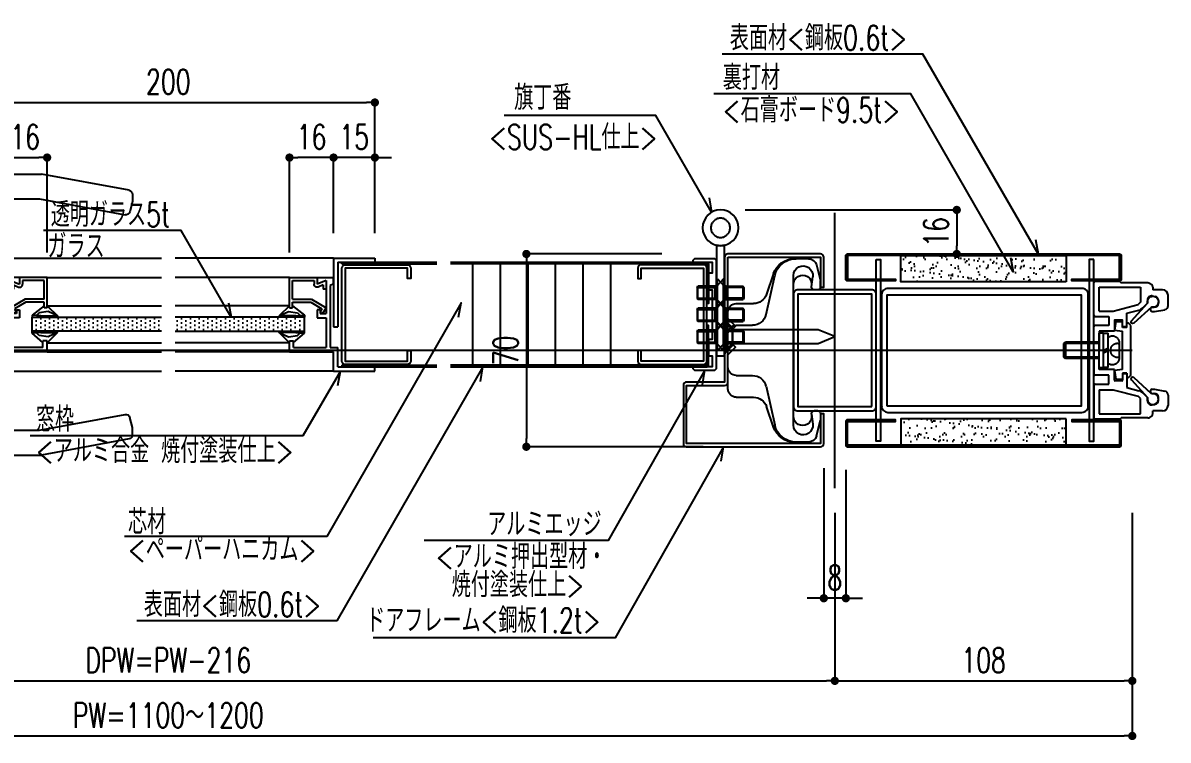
# Model space of a CAD drawing. Extents: x 21 to 47673, y 9 to 26406.
# Drawn here: x 2351.6 to 2767.4, y 17447 to 17707.4 of the extents above; entities that cross this region are included whole.
import ezdxf

# ---------------------------------------------------------------- set-up
doc = ezdxf.new("R2010")
doc.units = 0
doc.header["$LTSCALE"] = 10
doc.header["$PDMODE"] = 35
doc.header["$PDSIZE"] = 5
doc.linetypes.add('HIDDEN', pattern=[9.525, 6.35, -3.175])
for name, color, linetype in [('_基準', 1, 'Continuous'), ('_文字', 3, 'Continuous'), ('_製品', 4, 'Continuous'), ('_製品寸法', 9, 'Continuous')]:
    doc.layers.add(name, color=color, linetype=linetype)
doc.styles.add('OKAMURA', font='simplex8.shx', dxfattribs={"width": 0.7, "bigfont": 'BIGFONT.shx'})
doc.dimstyles.new('OKAMURA-003', dxfattribs={"dimscale": 3, "dimtxt": 3, "dimasz": 1, "dimexe": 0, "dimexo": 3, "dimgap": 1, "dimtad": 1, "dimdec": 3, "dimdsep": 46, "dimtxsty": 'OKAMURA', "dimblk1": 'DOT', "dimblk2": 'DOT', "dimsah": 1, "dimcen": 0, "dimclrd": 9, "dimclre": 9, "dimclrt": 3, "dimadec": 0, "dimazin": 0, "dimtfac": 1, "dimtdec": 3, "dimtix": 1, "dimtmove": 2, "dimatfit": 3, "dimldrblk": 'NONE', "dimfxl": 0, "dimtolj": 1, "dimarcsym": 0})

# ---------------------------------------------------------------- blocks, each defined once
blk = doc.blocks.new('P15BASE_TAYNAM_TV')
at = {"layer": '_基準'}
for p, q in [((64, -55), (64, 55)), ((56, 36.6), (72, 36.6)), ((56, -36.6), (72, -36.6))]:
    blk.add_line(p, q, dxfattribs=at)
at = {"layer": '_製品'}
for p, q in [((48.49, 46.89), (64, 51)), ((64, 51), (152, 51)), ((183.77, 45.13), (152, 51)), ((47, 44.96), (47, 29.6)), ((102.48, 42), (151.18, 42)), ((151.18, 42), (182.3, 36.25)), ((185, 43.66), (185, 41)), ((97.43, 30.01), (100.57, 40.59)), ((185, 41), (184.02, 37.34)), ((40, 19), (40, 27)), ((40, 27), (88, 27)), ((48, 28.6), (95.52, 28.6)), ((52, 27.5), (52, 28.5)), ((76, 28.5), (52, 28.5)), ((76, 27.5), (52, 27.5)), ((52.5, 27.3), (52.5, 27.5)), ((52.5, 27), (52.5, 27.3)), ((75.5, 27.3), (52.5, 27.3)), ((55, 28.6), (55, 28.5)), ((73, 28.6), (73, 28.5)), ((75.5, 27.3), (75.5, 27.5)), ((75.5, 27), (75.5, 27.3)), ((76, 27.5), (76, 28.5)), ((88, 19), (88, 27)), ((40, 19), (88, 19)), ((40, -19), (40, -27)), ((40, -19), (88, -19)), ((88, -19), (88, -27)), ((40, -27), (88, -27)), ((48, -28.6), (95.52, -28.6)), ((52, -27.5), (52, -28.5)), ((76, -27.5), (52, -27.5)), ((76, -28.5), (52, -28.5)), ((52.5, -27), (52.5, -27.3)), ((75.5, -27.3), (52.5, -27.3)), ((52.5, -27.3), (52.5, -27.5)), ((55, -28.6), (55, -28.5)), ((73, -28.6), (73, -28.5)), ((75.5, -27), (75.5, -27.3)), ((75.5, -27.3), (75.5, -27.5)), ((76, -27.5), (76, -28.5)), ((47, -44.96), (47, -29.6)), ((97.43, -30.01), (100.57, -40.59)), ((151.18, -42), (182.3, -36.25)), ((185, -41), (184.02, -37.34)), ((185, -43.66), (185, -41)), ((102.48, -42), (151.18, -42)), ((183.77, -45.13), (152, -51)), ((48.49, -46.89), (64, -51)), ((64, -51), (152, -51))]:
    blk.add_line(p, q, dxfattribs=at)
for centre, radius in [((64, 36.6), 3), ((64, 36.6), 2.55), ((64, -36.6), 3), ((64, -36.6), 2.55)]:
    blk.add_circle(centre, radius, dxfattribs=at)
for centre, radius, start, end in [((49, 44.96), 2, 104.8265, 180), ((102.48, 40), 2, 90, 162.8973), ((183.5, 43.66), 1.5, 0, 79.5352), ((182.57, 37.73), 1.5, 259.5352, 345), ((48, 29.6), 1, 180, 270), ((95.52, 30.6), 2, 270, 342.8973), ((48, -29.6), 1, 90, 180), ((95.52, -30.6), 2, 17.1027, 90), ((182.57, -37.73), 1.5, 15, 100.4648), ((102.48, -40), 2, 197.1027, 270), ((49, -44.96), 2, 180, 255.1735), ((183.5, -43.66), 1.5, 280.4648, 0)]:
    blk.add_arc(centre, radius, start, end, dxfattribs=at)
blk = doc.blocks.new('_DOT')
at = {"color": 0, "linetype": 'ByBlock'}
blk.add_line((-0.5, 0), (-1, 0), dxfattribs=at)
at = {"color": 0, "linetype": 'ByBlock', "const_width": 0.5}
blk.add_lwpolyline([(-0.25, 0, 1), (0.25, 0, 1)], format="xyb", close=True, dxfattribs=at)
blk = doc.blocks.new('*D2278')
at = {"layer": '_製品寸法', "color": 9, "lineweight": -2, "transparency": 16777216}
for p, q in [((0, -59), (0, -140)), ((700, -59), (700, -140)), ((3, -140), (697, -140))]:
    blk.add_line(p, q, dxfattribs=at)
at = {"layer": 'Defpoints', "color": 0, "transparency": 16777216}
for p in [(0, -50), (700, -50), (700, -140)]:
    blk.add_point(p, dxfattribs=at)
at = {"layer": '_製品寸法', "color": 9, "lineweight": -2, "transparency": 16777216, "xscale": 3, "yscale": 3, "zscale": 3, "rotation": 180}
blk.add_blockref('_DOT', (0, -140), dxfattribs=at)
at = {"layer": '_製品寸法', "color": 9, "lineweight": -2, "transparency": 16777216, "xscale": 3, "yscale": 3, "zscale": 3}
blk.add_blockref('_DOT', (700, -140), dxfattribs=at)
at = {"layer": '_製品寸法', "color": 3, "transparency": 16777216, "insert": (350, -132.5), "char_height": 9, "attachment_point": 5, "style": 'OKAMURA'}
blk.add_mtext('\\A1;PW=1100～1200', dxfattribs=at)
blk = doc.blocks.new('_None')
blk = doc.blocks.new('*D2280')
at = {"layer": '_製品寸法', "color": 9, "lineweight": -2, "transparency": 16777216}
for p, q in [((108, -59), (108, -120)), ((592, -59), (592, -120)), ((111, -120), (589, -120))]:
    blk.add_line(p, q, dxfattribs=at)
at = {"layer": 'Defpoints', "color": 0, "transparency": 16777216}
for p in [(108, -50), (592, -50), (592, -120)]:
    blk.add_point(p, dxfattribs=at)
at = {"layer": '_製品寸法', "color": 9, "lineweight": -2, "transparency": 16777216, "xscale": 3, "yscale": 3, "zscale": 3, "rotation": 180}
blk.add_blockref('_DOT', (108, -120), dxfattribs=at)
at = {"layer": '_製品寸法', "color": 9, "lineweight": -2, "transparency": 16777216, "xscale": 3, "yscale": 3, "zscale": 3}
blk.add_blockref('_DOT', (592, -120), dxfattribs=at)
at = {"layer": '_製品寸法', "color": 3, "transparency": 16777216, "insert": (350, -112.5), "char_height": 9, "attachment_point": 5, "style": 'OKAMURA'}
blk.add_mtext('\\A1;DPW=PW-216', dxfattribs=at)
blk = doc.blocks.new('*D2281')
at = {"layer": '_製品寸法', "color": 9, "lineweight": -2, "transparency": 16777216}
for p, q in [((592, -59), (592, -120)), ((700, -59), (700, -120)), ((595, -120), (697, -120))]:
    blk.add_line(p, q, dxfattribs=at)
at = {"layer": 'Defpoints', "color": 0, "transparency": 16777216}
for p in [(592, -50), (700, -50), (700, -120)]:
    blk.add_point(p, dxfattribs=at)
at = {"layer": '_製品寸法', "color": 9, "lineweight": -2, "transparency": 16777216, "xscale": 3, "yscale": 3, "zscale": 3, "rotation": 180}
blk.add_blockref('_DOT', (592, -120), dxfattribs=at)
at = {"layer": '_製品寸法', "color": 9, "lineweight": -2, "transparency": 16777216, "xscale": 3, "yscale": 3, "zscale": 3}
blk.add_blockref('_DOT', (700, -120), dxfattribs=at)
at = {"layer": '_製品寸法', "color": 3, "transparency": 16777216, "insert": (646, -112.5), "char_height": 9, "attachment_point": 5, "style": 'OKAMURA'}
blk.add_mtext('\\A1;108', dxfattribs=at)
blk = doc.blocks.new('*D2283')
at = {"layer": '_製品寸法', "color": 9, "lineweight": -2, "transparency": 16777216}
for p, q in [((588, -42.8), (588, -90)), ((596, -43.4), (596, -90)), ((585, -90), (582, -90)), ((596, -90), (588, -90)), ((599, -90), (602, -90))]:
    blk.add_line(p, q, dxfattribs=at)
at = {"layer": 'Defpoints', "color": 0, "transparency": 16777216}
for p in [(588, -33.8), (596, -34.4), (588, -90)]:
    blk.add_point(p, dxfattribs=at)
at = {"layer": '_製品寸法', "color": 9, "lineweight": -2, "transparency": 16777216, "xscale": 3, "yscale": 3, "zscale": 3}
blk.add_blockref('_DOT', (588, -90), dxfattribs=at)
at = {"layer": '_製品寸法', "color": 9, "lineweight": -2, "transparency": 16777216, "xscale": 3, "yscale": 3, "zscale": 3, "rotation": 180}
blk.add_blockref('_DOT', (596, -90), dxfattribs=at)
at = {"layer": '_製品寸法', "color": 3, "transparency": 16777216, "insert": (592, -82.5), "char_height": 9, "attachment_point": 5, "style": 'OKAMURA'}
blk.add_mtext('\\A1;8', dxfattribs=at)
blk = doc.blocks.new('*D2284')
at = {"layer": '_製品寸法', "color": 9, "lineweight": -2, "transparency": 16777216}
for p, q in [((559.5, 51), (636.27, 51)), ((636.27, 48), (636.27, 38)), ((605.6, 35), (636.27, 35))]:
    blk.add_line(p, q, dxfattribs=at)
at = {"layer": 'Defpoints', "color": 0, "transparency": 16777216}
for p in [(550.5, 51), (596.6, 35), (636.27, 35)]:
    blk.add_point(p, dxfattribs=at)
at = {"layer": '_製品寸法', "color": 9, "lineweight": -2, "transparency": 16777216, "xscale": 3, "yscale": 3, "zscale": 3}
for p, rotation in [((636.27, 51), 90), ((636.27, 35), 270)]:
    blk.add_blockref('_DOT', p, dxfattribs=dict(at, rotation=rotation))
at = {"layer": '_製品寸法', "color": 3, "transparency": 16777216, "insert": (628.77, 43), "char_height": 9, "attachment_point": 5, "rotation": 90, "style": 'OKAMURA'}
blk.add_mtext('\\A1;16', dxfattribs=at)
blk = doc.blocks.new('*D2285')
at = {"layer": '_製品寸法', "color": 9, "lineweight": -2, "transparency": 16777216}
for p, q in [((529.2, 35), (480, 35)), ((480, 32), (480, -32)), ((544.2, -35), (480, -35))]:
    blk.add_line(p, q, dxfattribs=at)
at = {"layer": 'Defpoints', "color": 0, "transparency": 16777216}
for p in [(538.2, 35), (480, -35), (553.2, -35)]:
    blk.add_point(p, dxfattribs=at)
at = {"layer": '_製品寸法', "color": 9, "lineweight": -2, "transparency": 16777216, "xscale": 3, "yscale": 3, "zscale": 3}
for p, rotation in [((480, 35), 90), ((480, -35), 270)]:
    blk.add_blockref('_DOT', p, dxfattribs=dict(at, rotation=rotation))
at = {"layer": '_製品寸法', "color": 3, "transparency": 16777216, "insert": (472.5, 0), "char_height": 9, "attachment_point": 5, "rotation": 90, "style": 'OKAMURA'}
blk.add_mtext('\\A1;70', dxfattribs=at)
blk = doc.blocks.new('*D2286')
at = {"layer": '_製品寸法', "color": 9, "lineweight": -2, "transparency": 16777216}
for p, q in [((275, 42.5), (275, 90)), ((278, 90), (422, 90)), ((425, 42.5), (425, 90))]:
    blk.add_line(p, q, dxfattribs=at)
at = {"layer": 'Defpoints', "color": 0, "transparency": 16777216}
for p in [(425, 90), (275, 33.5), (425, 33.5)]:
    blk.add_point(p, dxfattribs=at)
at = {"layer": '_製品寸法', "color": 9, "lineweight": -2, "transparency": 16777216, "xscale": 3, "yscale": 3, "zscale": 3, "rotation": 180}
blk.add_blockref('_DOT', (275, 90), dxfattribs=at)
at = {"layer": '_製品寸法', "color": 9, "lineweight": -2, "transparency": 16777216, "xscale": 3, "yscale": 3, "zscale": 3}
blk.add_blockref('_DOT', (425, 90), dxfattribs=at)
at = {"layer": '_製品寸法', "color": 3, "transparency": 16777216, "insert": (350, 97.5), "char_height": 9, "attachment_point": 5, "style": 'OKAMURA'}
blk.add_mtext('\\A1;200', dxfattribs=at)
blk = doc.blocks.new('*D2288')
at = {"layer": '_製品寸法', "color": 9, "lineweight": -2, "transparency": 16777216}
for p, q in [((290, 42.5), (290, 70)), ((293, 70), (303, 70)), ((306, 35.5), (306, 70))]:
    blk.add_line(p, q, dxfattribs=at)
at = {"layer": 'Defpoints', "color": 0, "transparency": 16777216}
for p in [(306, 70), (290, 33.5), (306, 26.5)]:
    blk.add_point(p, dxfattribs=at)
at = {"layer": '_製品寸法', "color": 9, "lineweight": -2, "transparency": 16777216, "xscale": 3, "yscale": 3, "zscale": 3, "rotation": 180}
blk.add_blockref('_DOT', (290, 70), dxfattribs=at)
at = {"layer": '_製品寸法', "color": 9, "lineweight": -2, "transparency": 16777216, "xscale": 3, "yscale": 3, "zscale": 3}
blk.add_blockref('_DOT', (306, 70), dxfattribs=at)
at = {"layer": '_製品寸法', "color": 3, "transparency": 16777216, "insert": (298, 77.5), "char_height": 9, "attachment_point": 5, "style": 'OKAMURA'}
blk.add_mtext('\\A1;16', dxfattribs=at)
blk = doc.blocks.new('*D2289')
at = {"layer": '_製品寸法', "color": 9, "lineweight": -2, "transparency": 16777216}
for p, q in [((407, 70), (404, 70)), ((410, 42.5), (410, 70)), ((425, 70), (410, 70)), ((425, 42.5), (425, 70)), ((428, 70), (431, 70))]:
    blk.add_line(p, q, dxfattribs=at)
at = {"layer": 'Defpoints', "color": 0, "transparency": 16777216}
for p in [(410, 70), (410, 33.5), (425, 33.5)]:
    blk.add_point(p, dxfattribs=at)
at = {"layer": '_製品寸法', "color": 9, "lineweight": -2, "transparency": 16777216, "xscale": 3, "yscale": 3, "zscale": 3}
for p, rotation in [((410, 70), 359.9999999999997), ((425, 70), 179.9999999999997)]:
    blk.add_blockref('_DOT', p, dxfattribs=dict(at, rotation=rotation))
at = {"layer": '_製品寸法', "color": 3, "transparency": 16777216, "insert": (417.5, 77.5), "char_height": 9, "attachment_point": 5, "style": 'OKAMURA'}
blk.add_mtext('\\A1;15', dxfattribs=at)
blk = doc.blocks.new('*D2290')
at = {"layer": '_製品寸法', "color": 9, "lineweight": -2, "transparency": 16777216}
for p, q in [((394, 35.5), (394, 70)), ((407, 70), (397, 70)), ((410, 42.5), (410, 70))]:
    blk.add_line(p, q, dxfattribs=at)
at = {"layer": 'Defpoints', "color": 0, "transparency": 16777216}
for p in [(394, 70), (410, 33.5), (394, 26.5)]:
    blk.add_point(p, dxfattribs=at)
at = {"layer": '_製品寸法', "color": 9, "lineweight": -2, "transparency": 16777216, "xscale": 3, "yscale": 3, "zscale": 3}
for p, rotation in [((394, 70), 179.9999999999997), ((410, 70), 359.9999999999997)]:
    blk.add_blockref('_DOT', p, dxfattribs=dict(at, rotation=rotation))
at = {"layer": '_製品寸法', "color": 3, "transparency": 16777216, "insert": (402, 77.5), "char_height": 9, "attachment_point": 5, "style": 'OKAMURA'}
blk.add_mtext('\\A1;16', dxfattribs=at)
blk = doc.blocks.new('AUDIT_I_130227104929-0')
for p, q in [((0, 4), (0, -4)), ((0, 4), (0.3, 4)), ((0.3, 4), (0.3, -4)), ((0.3, 4), (2.3, 2)), ((2.72, 2), (2.72, -1.88)), ((8, 1.62), (2.72, 1.62)), ((2.79, 2), (7.78, 2)), ((8, 1.62), (7.78, 2)), ((7.78, 2), (7.78, -1.88)), ((8, -1.5), (8, 1.62)), ((0.3, -4), (2.3, -1.88)), ((8, -1.5), (2.72, -1.5)), ((2.79, -1.88), (7.78, -1.88)), ((8, -1.5), (7.78, -1.88)), ((0, -4), (0.3, -4))]:
    blk.add_line(p, q)
for centre, radius, start, end in [((2.51, 2.21), 0.3, 225, 315), ((2.76, 2.09), 0.101, 249.8874, 290.1126), ((2.51, -2.09), 0.3, 45, 135), ((2.76, -1.97), 0.101, 69.8874, 110.1126)]:
    blk.add_arc(centre, radius, start, end)
blk = doc.blocks.new('A$C04476BE7')
for p, q in [((-1.5, -15), (-1.5, 0)), ((-1.5, 0), (0, 0)), ((0, -13.5), (0, 0)), ((38, -13.5), (38, 0)), ((39.5, 0), (38, 0)), ((39.5, -15), (39.5, 0)), ((-1.5, -15), (5.5, -15)), ((0, -13.5), (7, -13.5)), ((5.5, -31), (5.5, -15)), ((7, -16.2), (7, -13.5)), ((29.58, -16.2), (7, -16.2)), ((38, -13.5), (14.5, -13.5)), ((14.5, -15), (14.5, -13.5)), ((39.5, -15), (14.5, -15)), ((30, -15.2), (29.58, -16.2)), ((32.5, -15.2), (30, -15.2)), ((32.5, -31), (32.5, -15.2)), ((17.84, -17.7), (7, -17.7)), ((7, -29.5), (7, -17.7)), ((17.84, -21), (17.84, -17.7)), ((31.4, -17.7), (19.34, -17.7)), ((21.5, -17.7), (19.34, -18.97)), ((19.34, -19.91), (19.34, -17.7)), ((19.9, -19.91), (19.34, -18.97)), ((20.71, -19.91), (19.34, -19.91)), ((21.11, -19.21), (19.9, -19.91)), ((20.71, -19.91), (20.71, -21)), ((23.5, -23.28), (21.11, -19.21)), ((24.6, -22.98), (21.5, -17.7)), ((28.21, -17.7), (28.21, -18.8)), ((29.74, -18.8), (28.21, -18.8)), ((29.74, -18.8), (28.99, -20.57)), ((31.4, -17.7), (30, -21)), ((20.71, -21), (17.84, -21)), ((23.5, -29.9), (23.5, -23.28)), ((24.6, -29.9), (24.6, -22.98)), ((32.5, -21), (30, -21)), ((31.4, -22.1), (30, -22.1)), ((31.4, -29.9), (31.4, -22.1)), ((8.83, -29.5), (12.19, -25.59)), ((10.86, -31.4), (11.36, -28.12)), ((11.36, -28.12), (12.35, -27.13)), ((12.5, -28.66), (12.19, -25.59)), ((18.5, -28.66), (18.81, -25.59)), ((19.64, -28.12), (18.65, -27.13)), ((22.17, -29.9), (18.81, -25.59)), ((20.14, -31.4), (19.64, -28.12)), ((5.5, -31), (9.5, -31)), ((7, -29.5), (9.5, -29.5)), ((8.79, -31), (12.5, -34.77)), ((9.5, -31), (9.5, -29.5)), ((12.5, -34.77), (10.86, -31.4)), ((22.21, -31), (18.5, -34.77)), ((18.5, -34.77), (20.14, -31.4)), ((21.5, -29.9), (23.5, -29.9)), ((21.5, -31), (21.5, -29.9)), ((21.5, -31), (32.5, -31)), ((24.6, -29.9), (31.4, -29.9))]:
    blk.add_line(p, q)
blk.add_arc((30, -21), 1.1, 157.0113, 270)
blk = doc.blocks.new('A$C32CB7D14')
at = {"layer": '_製品'}
for p, q in [((3, 18.75), (3, 21)), ((5.5, 21), (3, 21)), ((6, 17.8), (5.5, 21)), ((0, 19.5), (1, 20.5)), ((0, 19.5), (0, 1.5)), ((1.5, 20.5), (1, 20.5)), ((1.5, 18.75), (1.5, 20.5)), ((1.5, 18.75), (3, 18.75)), ((3, 17.5), (6, 17.8)), ((3, 17.5), (3, 3.5)), ((0, 1.5), (1, 0.5)), ((1.5, 0.5), (1, 0.5)), ((1.5, 2.25), (1.5, 0.5)), ((1.5, 2.25), (3, 2.25)), ((6, 3.2), (3, 3.5)), ((3, 2.25), (3, 0)), ((5.5, 0), (6, 3.2)), ((5.5, 0), (3, 0))]:
    blk.add_line(p, q, dxfattribs=at)
blk = doc.blocks.new('A$C72ED3FC6')
at = {"layer": '_製品'}
for p, q in [((12.8, 12.5), (14.4, 12.5)), ((12.8, 12.5), (12.8, 0)), ((14.4, 12.5), (14.4, 0)), ((16, 12.5), (14.4, 12.5)), ((16, 12.5), (16, 0)), ((0.5, 9.25), (0, 8.75)), ((12.8, 8.75), (0, 8.75)), ((0, 8.75), (0, 3.75)), ((12.8, 9.25), (0.5, 9.25)), ((0.5, 3.25), (0.5, 9.25)), ((14.4, 7.17), (16, 6.25)), ((14.4, 6.25), (16, 5.33)), ((12.8, 3.75), (0, 3.75)), ((0, 3.75), (0.5, 3.25)), ((12.8, 3.25), (0.5, 3.25)), ((14.4, 0), (12.8, 0)), ((14.4, 0), (16, 0))]:
    blk.add_line(p, q, dxfattribs=at)
at = {"layer": '_製品', "linetype": 'HIDDEN', "ltscale": 0.5}
blk.add_line((20, 3.75), (20, 8.75), dxfattribs=at)
for centre, radius, start, end in [((17.54, 9.05), 2.48, 353.0727, 128.2119), ((19.36, 6.46), 2.37, 74.4113, 185.2), ((19.36, 6.04), 2.37, 174.8002, 285.5887), ((17.54, 3.45), 2.48, 231.7881, 6.9274)]:
    blk.add_arc(centre, radius, start, end, dxfattribs=at)
blk = doc.blocks.new('A$C47657887')
at = {"layer": '_製品'}
for p, q in [((2.51, 6.02), (8.92, 0.18)), ((9.77, 1.02), (3.93, 7.44))]:
    blk.add_line(p, q, dxfattribs=at)
for centre, radius, start, end in [((1.99, 7.95), 2, 345.1323, 284.8682), ((9.35, 0.6), 0.6, 225, 45)]:
    blk.add_arc(centre, radius, start, end, dxfattribs=at)
blk = doc.blocks.new('P15CEUS枠')
at = {"layer": '_製品'}
for p, q in [((4.12, 25), (13, 25)), ((-11.5, 22), (-8, 22)), ((-8, 22.96), (-8, 22)), ((-7.55, 23.8), (-6.75, 24.33)), ((-6.2, 24.5), (3.5, 24.5)), ((11.5, 23), (-3.5, 23)), ((-3.5, 23), (-3.5, 17.47)), ((3.91, 24.91), (3.5, 24.5)), ((11.5, 14.27), (11.5, 23)), ((13.5, 12.77), (13.5, 24.5)), ((-13.5, 16.26), (-13.5, 20)), ((-10, 18.11), (-10, 17.14)), ((-7.76, 19.77), (-8.76, 19.59)), ((-6, 18.29), (-6, 17.14)), ((-6, 17.14), (-4.29, 15.43)), ((-3.5, 17.47), (-2.68, 16.65)), ((6.5, 14.27), (-2.68, 16.65)), ((-8.61, 14.14), (-12.26, 14.78)), ((-7.75, 14.14), (-8.61, 14.14)), ((-7.75, 15.64), (-8.5, 15.64)), ((1.5, 13.5), (-2.92, 14.64)), ((1.5, 8.8), (1.5, 13.5)), ((11.5, 14.27), (6.5, 14.27)), ((1.8, 8.5), (2.7, 8.5)), ((3, 8.8), (3, 10.7)), ((3.3, 11), (5.7, 11)), ((6, 10.7), (6, 7)), ((8, 12.27), (8, 9)), ((13, 12.27), (8, 12.27)), ((8, 9), (13, 9)), ((13.5, 0.3), (13.5, 8.5)), ((6, 7), (11.5, 7)), ((11.5, 7), (11.5, 0.3)), ((11.5, 0.3), (11.8, 0)), ((11.5, -0.3), (11.8, 0)), ((13.5, 0.3), (13.2, 0)), ((13.2, 0), (13.5, -0.3)), ((11.5, -7), (11.5, -0.3)), ((13.5, -0.3), (13.5, -8.5)), ((6, -7), (11.5, -7)), ((6, -10.7), (6, -7)), ((1.5, -8.8), (1.5, -13.5)), ((1.8, -8.5), (2.7, -8.5)), ((3, -8.8), (3, -10.7)), ((3.3, -11), (5.7, -11)), ((8, -9), (13, -9)), ((8, -12.27), (8, -9)), ((13, -12.27), (8, -12.27)), ((-13.5, -16.26), (-13.5, -20)), ((-8.61, -14.14), (-12.26, -14.78)), ((-7.75, -14.14), (-8.61, -14.14)), ((-7.75, -15.64), (-8.5, -15.64)), ((-6, -17.14), (-4.29, -15.43)), ((1.5, -13.5), (-2.92, -14.64)), ((6.5, -14.27), (-2.68, -16.65)), ((11.5, -14.27), (6.5, -14.27)), ((11.5, -14.27), (11.5, -23)), ((13.5, -12.77), (13.5, -24.5)), ((13.5, -12.77), (13.5, -24.5)), ((-10, -18.11), (-10, -17.14)), ((-7.76, -19.77), (-8.76, -19.59)), ((-6, -18.29), (-6, -17.14)), ((-3.5, -17.47), (-2.68, -16.65)), ((-3.5, -23), (-3.5, -17.47)), ((-11.5, -22), (-8, -22)), ((-8, -22.96), (-8, -22)), ((-7.55, -23.8), (-6.75, -24.33)), ((-6.2, -24.5), (3.5, -24.5)), ((11.5, -23), (-3.5, -23)), ((3.91, -24.91), (3.5, -24.5)), ((4.12, -25), (13, -25))]:
    blk.add_line(p, q, dxfattribs=at)
for centre, radius, start, end in [((4.12, 24.7), 0.3, 90, 135), ((13, 24.5), 0.5, 0, 90), ((-11.5, 20), 2, 90, 180), ((-7, 22.96), 1, 123.6901, 180), ((-6.2, 23.5), 1, 90, 123.6901), ((-8.5, 18.11), 1.5, 100, 180), ((-8.5, 17.14), 1.5, 180, 270), ((-7.5, 18.29), 1.5, 0, 100), ((-12, 16.26), 1.5, 180, 260), ((-7.75, 14.89), 0.75, 270, 90), ((-2.17, 17.55), 3, 225, 255.5), ((13, 12.77), 0.5, 270, 0), ((1.8, 8.8), 0.3, 180, 270), ((2.7, 8.8), 0.3, 270, 0), ((3.3, 10.7), 0.3, 90, 180), ((5.7, 10.7), 0.3, 0, 90), ((13, 8.5), 0.5, 0, 90), ((1.8, -8.8), 0.3, 90, 180), ((2.7, -8.8), 0.3, 0, 90), ((3.3, -10.7), 0.3, 180, 270), ((5.7, -10.7), 0.3, 270, 360), ((13, -8.5), 0.5, 270, 0), ((13, -12.77), 0.5, 0, 90), ((-12, -16.26), 1.5, 100, 180), ((-8.5, -17.14), 1.5, 90, 180), ((-7.75, -14.89), 0.75, 270, 90), ((-2.17, -17.55), 3, 104.5, 135), ((-11.5, -20), 2, 180, 270), ((-8.5, -18.11), 1.5, 180, 260), ((-7.5, -18.29), 1.5, 260, 360), ((-7, -22.96), 1, 180, 236.3099), ((-6.2, -23.5), 1, 236.3099, 270), ((4.12, -24.7), 0.3, 225, 270), ((13, -24.5), 0.5, 270, 0)]:
    blk.add_arc(centre, radius, start, end, dxfattribs=at)
for name, p in [('A$C47657887', (-9.98, 9.71)), ('A$C32CB7D14', (0, -10.5))]:
    blk.add_blockref(name, p, dxfattribs=at)
at = {"layer": '_製品', "xscale": -1}
blk.add_blockref('A$C72ED3FC6', (24.3, -6.25), dxfattribs=at)
at = {"layer": '_製品', "xscale": -1, "rotation": 180}
blk.add_blockref('A$C47657887', (-9.98, -9.71), dxfattribs=at)
blk = doc.blocks.new('BASE_BLOCK_DOOR_1')
at = {"layer": '_製品'}
h = blk.add_hatch(dxfattribs=at)
h.set_pattern_fill('AR-SAND', color=256, scale=0.1, style=0)
h.set_pattern_definition([(37.5, (-4872.2946, -2583.4344), (-0.1600031, 4.8941324), [0, -3.8608, 0, -4.318, 0, -4.1275]), (7.5, (-4872.2946, -2583.4344), (4.495233, 7.168251), [0, -2.0828, 0, -3.4798, 0, -1.3335]), (327.5, (-4875.419, -2583.4344), (7.9099237, 0.0143718), [0, -1.27, 0, -4.572, 0, -5.969]), (317.5, (-4875.419, -2583.4344), (7.6355645, 2.229293), [0, -0.635, 0, -2.9972, 0, -3.429])])
h.paths.add_polyline_path([(676, 24.9), (616, 24.9), (616, 34.4), (676, 34.4)])
h = blk.add_hatch(dxfattribs=at)
h.set_pattern_fill('DOTS', color=256, angle=90, style=0)
h.set_pattern_definition([(90, (-1440.852, -38.369), (1.5875, 0.79375), [0, -1.5875])])
edge = h.paths.add_edge_path()
edge.add_line((347.5, -7), (300.59, -7))
edge.add_line((300.59, -7), (300.59, -12))
edge.add_line((300.59, -12), (347.5, -12))
h = blk.add_hatch(dxfattribs=at)
h.set_pattern_fill('DOTS', color=256, angle=90, style=0)
h.set_pattern_definition([(90, (2274.2683, -38.369), (-1.5875, 0.79375), [0, -1.5875])])
edge = h.paths.add_edge_path()
edge.add_line((352.5, -7), (399.41, -7))
edge.add_line((399.41, -7), (399.41, -12))
edge.add_line((399.41, -12), (352.5, -12))
h = blk.add_hatch(dxfattribs=at)
h.set_pattern_fill('AR-SAND', color=256, scale=0.1, style=0)
h.set_pattern_definition([(37.5, (-4872.2946, -2676.4513), (-0.1600031, 4.8941324), [0, -3.8608, 0, -4.318, 0, -4.1275]), (7.5, (-4872.2946, -2676.451), (4.495233, 7.168251), [0, -2.0828, 0, -3.4798, 0, -1.3335]), (327.5, (-4875.419, -2676.4513), (7.9099237, 0.0143718), [0, -1.27, 0, -4.572, 0, -5.969]), (317.5, (-4875.419, -2676.451), (7.6355645, 2.229293), [0, -0.635, 0, -2.9972, 0, -3.429])])
h.paths.add_polyline_path([(676, -24.9), (616, -24.9), (616, -34.4), (676, -34.4)])
for p, q in [((582.46, 33.3), (577.34, 33.3)), ((585.37, 31.03), (586.8, 25.3)), ((567.01, 13.01), (570.19, 27.07)), ((569.76, 27.86), (567.25, 20.4)), ((577, 27.2), (577, 23.94)), ((577, 27.2), (577, -27.2)), ((583.51, 23.13), (583.97, 26.76)), ((586.8, 23), (586.8, 25.3)), ((577, 23.94), (577, -27.2)), ((585.8, 22), (584.5, 22)), ((556.2, 17), (562.51, 17)), ((553.2, 14), (553.2, -14)), ((556.2, 9.11), (562.13, 9.11)), ((290, 7.5), (347.5, 7.5)), ((410, 7.5), (352.5, 7.5)), ((413, 6), (447.5, 6)), ((413, 5.4), (413, 6)), ((413, 5.4), (447.5, 5.4)), ((460.5, -31.4), (460.5, 5.4)), ((470.5, -31.4), (470.5, 5.4)), ((480.5, -31.4), (480.5, 5.4)), ((490.5, -31.4), (490.5, 5.4)), ((500.5, -31.4), (500.5, 5.4)), ((510.5, -31.4), (510.5, 5.4)), ((306, 0.5), (347.5, 0.5)), ((394, 0.5), (352.5, 0.5)), ((306, -2.79), (347.5, -2.79)), ((394, -2.79), (352.5, -2.79)), ((300.59, -6.19), (300.59, -7)), ((303.66, -6.5), (309.77, -6.5)), ((309.77, -6.5), (309.77, -7)), ((396.34, -6.5), (390.23, -6.5)), ((390.23, -6.5), (390.23, -7)), ((399.41, -6.19), (399.41, -7)), ((300.59, -12.81), (300.59, -12)), ((309.77, -12.5), (309.77, -12)), ((390.23, -12.5), (390.23, -12)), ((399.41, -12.81), (399.41, -12)), ((556.2, -9.11), (562.13, -9.11)), ((303.66, -12.5), (309.77, -12.5)), ((306, -16.21), (347.5, -16.21)), ((394, -16.21), (352.5, -16.21)), ((396.34, -12.5), (390.23, -12.5)), ((567.01, -13.01), (570.19, -27.07)), ((556.2, -17), (562.51, -17)), ((569.76, -27.86), (567.25, -20.4)), ((583.51, -23.13), (583.97, -26.76)), ((585.8, -22), (584.5, -22)), ((586.8, -23), (586.8, -25.3)), ((306, -26.5), (347.5, -26.5)), ((394, -26.5), (352.5, -26.5)), ((585.37, -31.03), (586.8, -25.3)), ((413, -31.4), (447.5, -31.4)), ((413, -31.4), (413, -32)), ((413, -32), (447.5, -32)), ((290, -33.5), (347.5, -33.5)), ((410, -33.5), (352.5, -33.5)), ((582.46, -33.3), (577.34, -33.3))]:
    blk.add_line(p, q, dxfattribs=at)
for points in [[(553.2, 11.5), (553.2, 1.6), (555.95, -1.15), (555.1, -2), (552.35, 0.75, -0.198912), (552, 1.6), (552, 11.5), (538.2, 11.5, -0.414214), (537, 12.7), (537, 33.8, -0.414214), (538.2, 35), (586.8, 35, -0.414214), (588, 33.8), (588, 23), (586.8, 23), (586.8, 33.8), (538.2, 33.8), (538.2, 12.7), (552, 12.7, -0.414214)], [(596.6, 35), (695.4, 35, -0.414214), (696, 34.4), (696, 25.8, -0.414214), (695.4, 25.2), (678, 25.2), (678, 25.8), (695.4, 25.8), (695.4, 34.4), (596.6, 34.4), (596.6, 25.8), (614, 25.8), (614, 25.2), (596.6, 25.2, -0.414214), (596, 25.8), (596, 34.4, -0.414214)], [(607, 20.4), (607, -20.4, -0.414214), (605.4, -22), (578.6, -22, -0.414214), (577, -20.4), (577, 20.4, -0.414214), (578.6, 22), (605.4, 22, -0.414214)], [(611.3, 22.5), (681.7, 22.5, -0.414214), (684, 20.2), (684, -20.2, -0.414214), (681.7, -22.5), (611.3, -22.5, -0.414214), (609, -20.2), (609, 20.2, -0.414214)], [(436.8, 5.1), (414.2, 5.1, 0.414214), (413, 3.9), (413, -29.9, 0.414214), (414.2, -31.1), (436.8, -31.1, 0.414214), (438, -29.9), (438, -26.1), (436.8, -26.1), (436.8, -29.9), (414.2, -29.9), (414.2, 3.9), (436.8, 3.9), (436.8, 0.1), (438, 0.1), (438, 3.9, 0.414214)], [(521.7, 5.1), (544.3, 5.1, -0.414214), (545.5, 3.9), (545.5, -29.9, -0.414214), (544.3, -31.1), (521.7, -31.1, -0.414214), (520.5, -29.9), (520.5, -26.1), (521.7, -26.1), (521.7, -29.9), (544.3, -29.9), (544.3, 3.9), (521.7, 3.9), (521.7, 0.1), (520.5, 0.1), (520.5, 3.9, -0.414214)], [(549, 2), (552, 2), (552, -38.18, 0.116963), (549, -38.18)], [(553.2, -33.8), (586.8, -33.8), (586.8, -23), (588, -23), (588, -33.8, -0.414214), (586.8, -35), (553.2, -35, -0.414214), (552, -33.8), (552, -11.6, -0.198912), (552.35, -10.75), (555.1, -8), (555.95, -8.85), (553.2, -11.6)], [(596.6, -35), (695.4, -35, 0.414214), (696, -34.4), (696, -25.8, 0.414214), (695.4, -25.2), (678, -25.2), (678, -25.8), (695.4, -25.8), (695.4, -34.4), (596.6, -34.4), (596.6, -25.8), (614, -25.8), (614, -25.2), (596.6, -25.2, 0.414214), (596, -25.8), (596, -34.4, 0.414214)]]:
    blk.add_lwpolyline(points, format="xyb", close=True, dxfattribs=at)
for points in [[(676, 24.9), (616, 24.9), (616, 34.4), (676, 34.4)], [(607, -33), (608.6, -33), (608.6, 33), (607, 33)], [(686, -33), (684.4, -33), (684.4, 33), (686, 33)], [(605.4, 20.4), (605.4, -20.4), (578.6, -20.4), (578.6, 20.4)], [(611.05, 20.2), (611.05, -20.2), (681.45, -20.2), (681.45, 20.2)], [(546.1, 2), (547.5, 2), (547.5, 6), (540.5, 6), (540.5, 6.6), (541.1, 7.2), (548.4, 7.2), (549, 6.6), (549, -32.6), (548.4, -33.2), (541.1, -33.2), (540.5, -32.6), (540.5, -32), (547.5, -32), (547.5, -28), (546.1, -28), (546.1, -22), (547.5, -22), (547.5, -4), (546.1, -4)], [(552.37, 0), (552.37, -10), (552, -10), (552, 0)], [(577, -2.5), (585.96, -2.5), (592, -5), (585.96, -7.5), (577, -7.5)], [(676, -24.9), (616, -24.9), (616, -34.4), (676, -34.4)]]:
    blk.add_lwpolyline(points, close=True, dxfattribs=at)
for points in [[(452.5, 6), (545.51, 6, -0.408367), (546.1, 5.41), (546.1, -9), (545.5, -9), (545.5, 5.4), (452.5, 5.4)], [(452.5, -32), (545.51, -32, 0.408733), (546.1, -31.41), (546.1, -17), (545.5, -17), (545.5, -31.4), (452.5, -31.4)]]:
    blk.add_lwpolyline(points, format="xyb", dxfattribs=at)
at = {"layer": '_製品', "linetype": 'HIDDEN'}
for points in [[(552.37, -10), (552.37, 0), (554.87, -2.5), (554.87, -7.5)], [(554.87, -2.5), (577, -2.5), (577, -7.5), (554.87, -7.5)]]:
    blk.add_lwpolyline(points, close=True, dxfattribs=at)
at = {"layer": '_製品', "elevation": 644.37}
blk.add_lwpolyline([(347.5, -7), (300.59, -7), (300.59, -12), (347.5, -12)], dxfattribs=at)
at = {"layer": '_製品'}
blk.add_lwpolyline([(352.5, -7), (399.41, -7), (399.41, -12), (352.5, -12)], dxfattribs=at)
blk.add_circle((550.5, -44.5), 6.5, dxfattribs=at)
at = {"layer": '_製品', "linetype": 'HIDDEN'}
blk.add_circle((550.5, -44.5), 3.5, dxfattribs=at)
at = {"layer": '_製品'}
for centre, radius, start, end in [((577.34, 25.3), 8, 90, 161.3544), ((577.99, 25.3), 8, 90, 167.2467), ((582.46, 30.3), 3, 14.0362, 90), ((580.5, 27.2), 3.5, 352.7196, 180), ((580.29, 24.01), 3.3, 353.371, 183.5845), ((584.5, 23), 1, 172.7196, 270), ((585.8, 23), 1, 270, 0), ((556.2, 14), 3, 90, 180), ((562.51, 22), 5, 270, 341.3544), ((562.13, 14.11), 5, 270, 347.2467), ((556.2, 6.11), 3, 90, 180), ((556.2, -6.11), 3, 180, 270), ((562.13, -14.11), 5, 12.7533, 90), ((556.2, -14), 3, 180, 270), ((562.51, -22), 5, 18.6456, 90), ((580.29, -24.01), 3.3, 176.4155, 6.629), ((584.5, -23), 1, 90, 187.2804), ((585.8, -23), 1, 0, 90), ((577.34, -25.3), 8, 198.6456, 270), ((577.99, -25.3), 8, 192.7533, 270), ((580.5, -27.2), 3.5, 180, 7.2804), ((582.46, -30.3), 3, 270, 345.9638)]:
    blk.add_arc(centre, radius, start, end, dxfattribs=at)
at = {"layer": '_製品', "xscale": -1}
blk.add_blockref('P15CEUS枠', (699.5, 0), dxfattribs=at)
at = {"layer": '_製品', "xscale": -1, "rotation": 90}
blk.add_blockref('A$C04476BE7', (275, 6), dxfattribs=at)
at = {"layer": '_製品', "rotation": 270}
blk.add_blockref('A$C04476BE7', (425, 6), dxfattribs=at)
at = {"layer": '_製品', "yscale": 1.25, "zscale": 1.25}
for p, xscale in [((552, -5), -1.25), ((549, -5), 1.25), ((552, -13), -1.25), ((549, -13), 1.25), ((552, -21), -1.25), ((549, -21), 1.25)]:
    blk.add_blockref('AUDIT_I_130227104929-0', p, dxfattribs=dict(at, xscale=xscale))
blk = doc.blocks.new('*U2277')
at = {"layer": '_基準'}
for p, q in [((592, -50), (592, 50)), ((700, 0), (0, 0))]:
    blk.add_line(p, q, dxfattribs=at)
at = {"layer": '_文字', "color": 9}
for points in [[(664.8773, 40.2401), (665.8012, 35), (623.9693, 107.5512), (551.0353, 107.5512)], [(655.8355, 33.7604), (656.7595, 28.5204), (619.5925, 93.1779), (548.0809, 93.1779)], [(546.3386, 55.3769), (547.2626, 50.1368), (527.0541, 85.3203), (471.9135, 85.3203)], [(371.9, 17.2404), (372.824, 12), (354.6347, 43.5047), (304.6535, 43.5047)], [(455.4133, 12.0586), (456.3373, 17.2986), (407.5202, -67.5841), (334.0435, -67.5841)], [(411.5398, -12.7403), (412.4638, -7.5), (398.8669, -30.9907), (299.9018, -30.9907)], [(463.3196, -11.2401), (464.2435, -6), (411.2311, -98.1775), (338.6155, -98.1775)], [(543.9138, -12.4553), (544.75, -7.2005), (509.6933, -68.9952), (442.8429, -68.9952)], [(550.6868, -40.2548), (551.5231, -35), (512.1927, -104.3279), (424.3245, -104.3279)]]:
    blk.add_lwpolyline(points, dxfattribs=at)
at = {"xscale": -1, "zscale": 0.03937007874015748, "rotation": 180}
blk.add_blockref('BASE_BLOCK_DOOR_1', (0, 0), dxfattribs=at)
at = {"layer": '_製品', "xscale": -1, "rotation": 180}
blk.add_blockref('P15BASE_TAYNAM_TV', (152, 13), dxfattribs=at)
at = {"layer": '_文字', "style": 'OKAMURA', "width": 0.7}
for s, p in [('表面材<鋼板0.6t>', (553.8561, 108.9663)), ('裏打材 ', (551.3194, 94.5652)), ('旗丁番', (475.5557, 87.3257)), ('<石膏ボード9.5t> ', (551.3194, 82.7751)), ('<SUS-HL仕上> ', (466.4823, 72.9583)), ('透明ガラス5t', (307.3038, 44.8594)), ('ガラス ', (306.1057, 33.3061)), ('窓枠 ', (301.9374, -29.517)), ('<アルミ合金 焼付塗装仕上>', (301.9374, -40.9011)), ('芯材', (335.3436, -66.7719)), ('アルミエッジ', (465.7654, -67.5801)), ('<ペーパーハニカム>', (335.3436, -76.7486)), ('<アルミ押出型材・', (447.1392, -79.3388)), ('焼付塗装仕上> ', (452.8981, -89.5834)), ('表面材<鋼板0.6t>', (341.1179, -96.7624)), ('ドアフレーム<鋼板1.2t>', (421.8204, -102.5476))]:
    blk.add_text(s, height=9, dxfattribs=at).set_placement(p)
at = {"layer": '_製品寸法'}
for base, p1, p2, text, picture, middle in [((425, 90), (275, 33.4999), (425, 33.4999), '200', '*D2286', (350, 97.5)), ((700, -140), (0, -50), (700, -50), 'PW=1100～1200', '*D2278', (350, -132.5)), ((592, -120), (108, -50), (592, -50), 'DPW=PW-216', '*D2280', (350, -112.5))]:
    dim = blk.add_linear_dim(base=base, p1=p1, p2=p2, text=text, dimstyle='OKAMURA-003', dxfattribs=at)
    dim.commit()
    dim.dimension.update_dxf_attribs({"geometry": picture, "text_midpoint": middle})
for base, p1, p2, picture, middle in [((306, 70), (290, 33.4999), (306, 26.4999), '*D2288', (298, 77.5)), ((700, -120), (592, -50), (700, -50), '*D2281', (646, -112.5))]:
    dim = blk.add_linear_dim(base=base, p1=p1, p2=p2, dimstyle='OKAMURA-003', dxfattribs=at)
    dim.commit()
    dim.dimension.update_dxf_attribs({"geometry": picture, "text_midpoint": middle})
for base, p1, p2, angle, picture, middle in [((394, 70), (410, 33.4999), (394, 26.4999), 180, '*D2290', (402, 77.5)), ((410, 70), (425, 33.4999), (410, 33.4999), 180, '*D2289', (417.5, 77.5)), ((636.2715, 35), (550.5, 51), (596.6, 35), 270, '*D2284', (628.7715, 43)), ((480, -35), (538.2, 35), (553.2, -35), 90, '*D2285', (472.5, 0)), ((588, -90), (596, -34.4), (588, -33.8), 180, '*D2283', (592, -82.5))]:
    dim = blk.add_linear_dim(base=base, p1=p1, p2=p2, angle=angle, dimstyle='OKAMURA-003', dxfattribs=at)
    dim.commit()
    dim.dimension.update_dxf_attribs({"geometry": picture, "text_midpoint": middle})

msp = doc.modelspace()

# ---------------------------------------------------------------- block references
msp.add_blockref('*U2277', (2054.3694, 17588.5306))

doc.saveas('drawing.dxf')
